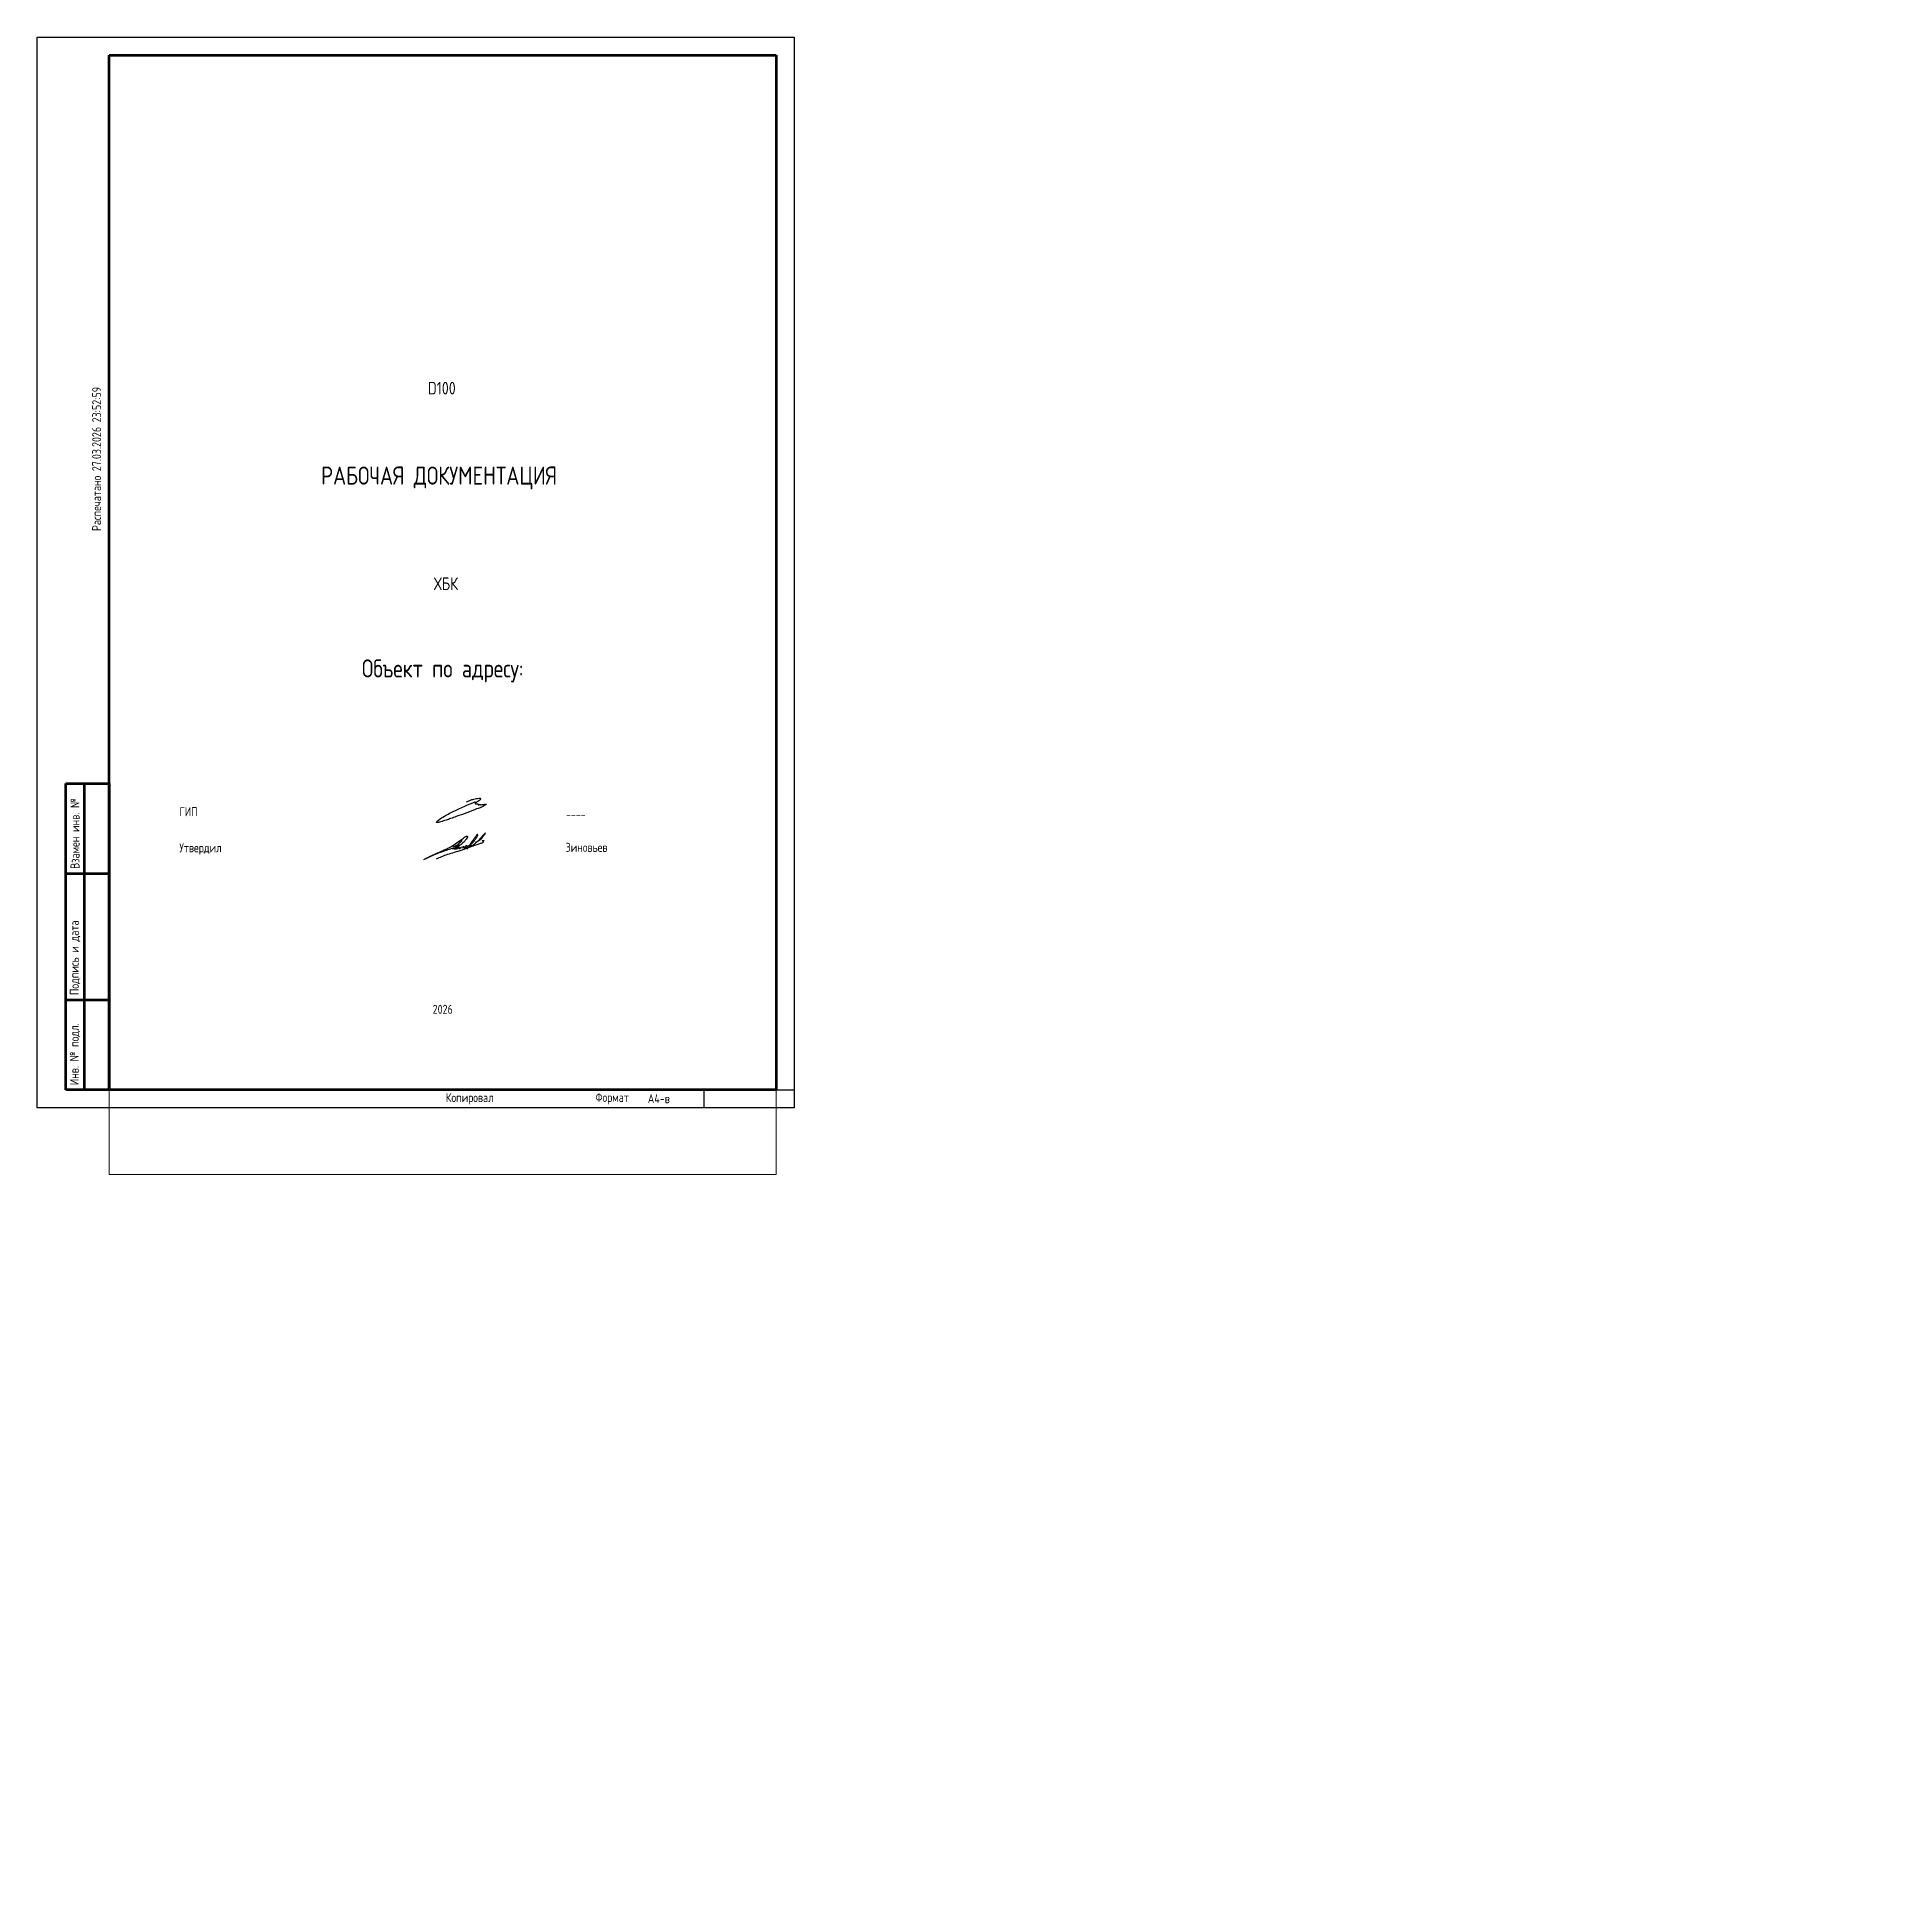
# Paper-space layout 'Титул' of a CAD drawing. Header units: millimetres. Extents: x 0 to 513, y -218 to 297.
# The model-space entities are those that its viewports show. They can reach past a viewport. Long polylines and large blocks are cut down to what shows.
import ezdxf
from ezdxf.enums import TextEntityAlignment as Align

# ---------------------------------------------------------------- set-up
doc = ezdxf.new("R2010")
doc.units = ezdxf.units.MM
doc.layers.add('0_UNC Defpoints ЭОМ', color=6, linetype='Continuous', plot=False)
for name, color, linetype in [('0_Подписи', 7, 'Continuous'), ('0_Рамка', 7, 'Continuous'), ('0_Текст общий', 7, 'Continuous')]:
    doc.layers.add(name, color=color, linetype=linetype)
doc.styles.add('Unecom', font='GOST2304A_0.ttf', dxfattribs={"height": 2.5})
doc.styles.add('СПДС', font='isocpeur.ttf', dxfattribs={"width": 0.9, "height": 2.5})

# ---------------------------------------------------------------- blocks, each defined once
blk = doc.blocks.new('*U23')
at = {"lineweight": 60, "ltscale": 10}
for p, q in [((20, 292), (205, 292)), ((20, 5), (20, 292)), ((205, 292), (205, 5)), ((8, 90), (20, 90)), ((8, 5), (8, 90)), ((13, 90), (13, 5)), ((20, 90), (20, 5)), ((20, 90), (20, 5)), ((8, 65), (20, 65)), ((8, 30), (20, 30)), ((20, 5), (8, 5)), ((205, 5), (20, 5))]:
    blk.add_line(p, q, dxfattribs=at)
at = {"layer": '0_UNC Defpoints ЭОМ', "ltscale": 10}
blk.add_lwpolyline([(210, 0), (0, 0), (0, 297), (210, 297)], close=True, dxfattribs=at)
at = {"layer": '0_UNC Defpoints ЭОМ', "lineweight": 30}
blk.add_lwpolyline([(185, 5), (210, 5), (210, 0), (185, 0)], close=True, dxfattribs=at)
at = {"char_height": 2.5, "attachment_point": 4, "rotation": 90, "style": 'Unecom'}
for s, insert, width in [('{\\fGOST type A|b0|i1|c204|p34; }Взамен инв. №', (10.5, 65), 25), (' Подпись и дата', (10.5, 30), 35), (' Инв. № подл.', (10.5, 5), 24.4187)]:
    blk.add_mtext(s, dxfattribs=dict(at, insert=insert, width=width))
at = {"char_height": 2.5, "attachment_point": 4, "style": 'Unecom'}
for s, insert, width in [('Формат  ', (154.85, 2.55), 50), ('\\pi1; ', (250, -133.18), 20), ('\\pi1; ', (250, -133.18), 20), ('\\pxi0.4; ', (250, -133.18), 20), ('\\pi1; ', (512.53, -218.32), 20), ('\\pi1; ', (512.53, -218.32), 20), ('\\pxi0.4; ', (512.53, -218.32), 20)]:
    blk.add_mtext(s, dxfattribs=dict(at, insert=insert, width=width))
at = {"style": 'Unecom', "flags": 8}
blk.add_attdef('ФОРМАТ_БУМАГИ', (169.38, 1.29), '', height=2.5, dxfattribs=at)
at = {"layer": '0_Рамка', "style": 'СПДС', "width": 0.8}
blk.add_text('Распечатано 27.03.2026 23:52:59', height=2.5, rotation=90, dxfattribs=at).set_placement((16.5, 160), align=Align.MIDDLE_LEFT)
at = {"layer": 'Defpoints', "insert": (120, 2.5), "char_height": 2.5, "width": 70, "attachment_point": 5, "style": 'Unecom'}
blk.add_mtext('Копировал', dxfattribs=at)
blk = doc.blocks.new('Зиновьев')
at = {"color": 5}
for points in [[(-2, -2), (79, 39), (152, 73), (217, 102), (243, 114), (297, 137), (366, 178), (440, 229), (489, 264), (518, 283), (530, 288), (536, 288), (521, 250), (501, 222), (460, 186), (393, 144)], [(155, 7), (223, 37), (295, 64), (377, 89), (473, 120), (563, 152), (690, 196), (728, 210), (736, 216), (736, 220), (728, 227), (721, 230), (719, 230), (743, 235)], [(361, 153), (405, 178), (471, 232), (410, 171), (382, 144), (390, 153), (418, 153), (422, 144), (388, 125), (366, 129), (357, 129), (425, 152)], [(486, 164), (478, 138), (484, 148), (490, 154), (495, 154), (495, 148), (495, 142), (514, 146), (534, 154), (534, 166), (519, 166), (504, 149), (509, 139), (527, 148), (575, 182), (614, 219), (636, 249), (647, 263), (661, 289), (661, 309), (658, 309), (648, 298), (632, 273), (604, 235), (573, 188), (530, 125)], [(561, 165), (575, 172), (581, 175), (585, 171), (597, 171), (615, 182), (664, 226), (692, 243), (759, 325), (661, 222), (594, 164)], [(-1, -1), (105, 47), (185, 81), (263, 109), (330, 131), (426, 152)], [(438, 154), (431, 143), (431, 138), (431, 134), (465, 155), (458, 147), (458, 138)]]:
    blk.add_spline(points, degree=3, dxfattribs=at)
blk = doc.blocks.new('Вересов')
at = {"color": 5, "lineweight": 25}
blk.add_spline([(333, 226), (367, 243), (401, 254), (428, 260), (455, 265), (480, 268), (489, 265), (484, 251), (468, 239), (444, 224), (432, 216), (427, 210), (438, 205), (451, 205), (460, 202), (463, 195), (473, 195), (481, 197), (485, 197), (489, 194), (504, 197), (514, 199), (525, 199), (549, 202), (554, 202), (539, 190), (443, 148), (336, 106), (216, 64), (156, 41), (106, 25), (46, 5), (20, -2), (0, -1), (18, 21), (87, 68), (144, 100), (272, 161), (337, 190), (432, 230)], degree=3, dxfattribs=at)
blk = doc.blocks.new('*U7')
at = {"layer": '0_Подписи', "xscale": 0.025, "yscale": 0.025, "zscale": 0.025}
blk.add_blockref('Вересов', (-6.41, -3.01), dxfattribs=at)

msp = doc.modelspace()

# ---------------------------------------------------------------- linework, layer by layer
at = {"layer": 'Defpoints', "color": 6}
msp.add_lwpolyline([(230, 292), (415, 292), (415, 5), (230, 5), (230, 292)], dxfattribs=at)

# ---------------------------------------------------------------- block references
at = {"layer": '0_Подписи', "color": 5}
msp.add_blockref('*U7', (327.21, 82.21), dxfattribs=at)
at = {"layer": '0_Подписи', "linetype": 'Continuous', "lineweight": 9, "xscale": 0.0225, "yscale": 0.0225, "zscale": 0.0225}
msp.add_blockref('Зиновьев', (317.26, 68.9), dxfattribs=at)

# ---------------------------------------------------------------- texts
at = {"char_height": 2.5, "attachment_point": 7, "style": 'Unecom'}
for s, insert in [('ГИП', (249.46, 80.89)), ('Утвердил', (249.46, 70.2)), ('Зиновьев  ', (356.59, 71))]:
    msp.add_mtext(s, dxfattribs=dict(at, insert=insert))
at = {"insert": (356.68, 80.04), "char_height": 2.5, "width": 33.2264, "attachment_point": 7, "style": 'Unecom'}
msp.add_mtext('----', dxfattribs=at)
at = {"layer": '0_Текст общий', "attachment_point": 5, "style": 'Unecom'}
for s, insert, char_height, width in [('\\pxl4,r4.2,qc;{\\H1.4x;D100} ', (322.5, 199.63), 2.5, 183), ('РАБОЧАЯ ДОКУМЕНТАЦИЯ', (321.5, 174.7), 5, 183), (' ХБК', (322.5, 145.38), 3.5, 183), ('Объект по адресу:', (322.5, 121.21), 5, 183), ('2026', (322.5, 27.33), 2.5, 185)]:
    msp.add_mtext(s, dxfattribs=dict(at, insert=insert, char_height=char_height, width=width))

psp = doc.layouts.new('Титул')

# ---------------------------------------------------------------- block references
at = {"ltscale": 100}
ref = psp.add_blockref('*U23', (0, 0), dxfattribs=at)
ref.add_attrib('ФОРМАТ_БУМАГИ', 'А4-в', (169.38, 1.29), dxfattribs={"height": 2.5, "style": 'Unecom'})

# ---------------------------------------------------------------- viewports
at = {"layer": 'Defpoints', "color": 6}
psp.add_viewport(center=(112.5, 136.75), size=(185, 310.503), view_center_point=(322.5, 136.75), view_height=310.503, dxfattribs=at)

doc.saveas('drawing.dxf')
